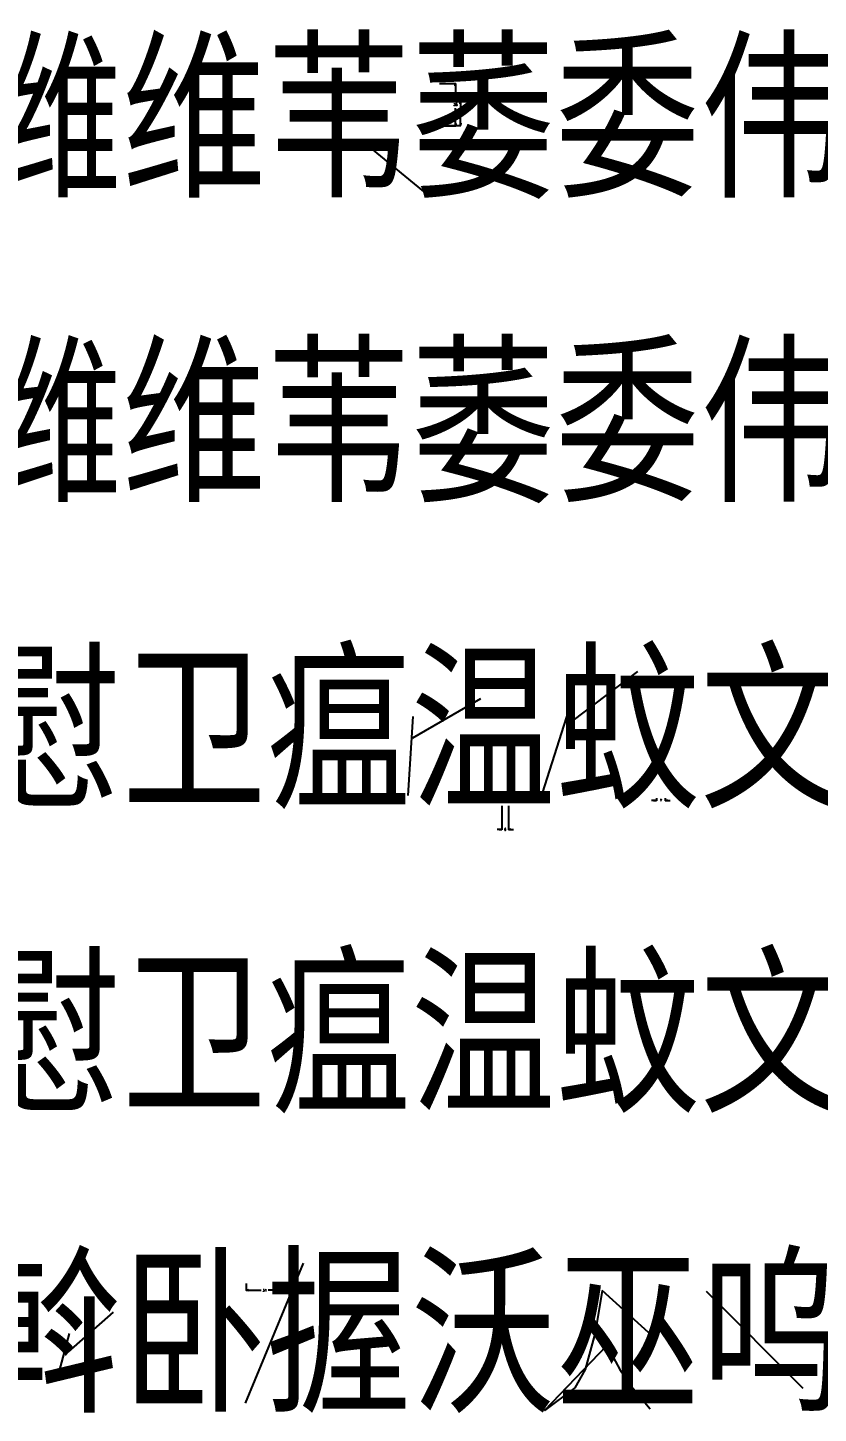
# Model space of a CAD drawing. Header units: millimetres. Extents: x 57484 to 62949, y 20083 to 192180.
# Drawn here: x 58734 to 59394, y 119398 to 120554 of the extents above; entities that cross this region are included whole.
import ezdxf

# ---------------------------------------------------------------- set-up
doc = ezdxf.new("R2010")
doc.units = ezdxf.units.MM
doc.header["$MEASUREMENT"] = 0
doc.layers.add('PenUp', color=1, linetype='Continuous')
doc.styles.add('border', font='simplex.shx', dxfattribs={"bigfont": 'border.shx'})
doc.styles.add('chin2', font='simplex.shx', dxfattribs={"bigfont": 'chin2.shx'})
doc.styles.add('gbk', font='simplex.shx', dxfattribs={"bigfont": 'gbk.shx'})
doc.dimstyles.get("Standard").update_dxf_attribs({"dimscale": 2, "dimtxt": 1, "dimasz": 1, "dimexe": 0.18, "dimexo": 0.0625, "dimgap": 0.9, "dimtad": 0, "dimtih": 1, "dimtoh": 1, "dimdec": 0, "dimzin": 12, "dimdsep": 46, "dimtxsty": 'chin2', "dimblk": 'OPEN', "dimcen": 1, "dimadec": 0, "dimazin": 3, "dimtfac": 1, "dimtdec": 0, "dimtofl": 0, "dimtmove": 0, "dimatfit": 3, "dimldrblk": 'OPEN', "dimfxl": 1, "dimtolj": 1, "dimtzin": 0, "dimarcsym": 0})

# ---------------------------------------------------------------- blocks, each defined once
blk = doc.blocks.new('_Open')
at = {"color": 0, "linetype": 'ByBlock', "lineweight": -2}
for p, q in [((-1, 0.17), (0, 0)), ((-1, -0.17), (0, 0)), ((0, 0), (-1, 0))]:
    blk.add_line(p, q, dxfattribs=at)
blk = doc.blocks.new('*D116')
at = {"color": 0, "lineweight": -2, "transparency": 16777216}
for p, q in [((59086.2, 120492.6), (59095.4, 120492.6)), ((59095, 120490.6), (59095, 120485.4)), ((59086.2, 120472.5), (59095.4, 120472.5)), ((59095, 120474.5), (59095, 120479.8))]:
    blk.add_line(p, q, dxfattribs=at)
at = {"layer": 'Defpoints', "color": 0, "transparency": 16777216}
for p in [(59086.1, 120492.6), (59086.1, 120472.5), (59095, 120472.5)]:
    blk.add_point(p, dxfattribs=at)
at = {"color": 0, "lineweight": -2, "transparency": 16777216, "xscale": 2, "yscale": 2, "zscale": 2}
for p, rotation in [((59095, 120492.6), 90), ((59095, 120472.5), 270)]:
    blk.add_blockref('_Open', p, dxfattribs=dict(at, rotation=rotation))
at = {"color": 0, "transparency": 16777216, "insert": (59095, 120482.6), "char_height": 2, "attachment_point": 5, "style": 'chin2'}
blk.add_mtext('\\A1;20', dxfattribs=at)
blk = doc.blocks.new('*D117')
at = {"color": 0, "lineweight": -2, "transparency": 16777216}
for p, q in [((59077.5, 120507.4), (59091.2, 120507.4)), ((59090.8, 120505.4), (59090.8, 120492.6)), ((59090.8, 120474.2), (59090.8, 120487)), ((59077.5, 120472.2), (59091.2, 120472.2))]:
    blk.add_line(p, q, dxfattribs=at)
at = {"layer": 'Defpoints', "color": 0, "transparency": 16777216}
for p in [(59077.4, 120507.4), (59090.8, 120507.4), (59077.4, 120472.2)]:
    blk.add_point(p, dxfattribs=at)
at = {"color": 0, "lineweight": -2, "transparency": 16777216, "xscale": 2, "yscale": 2, "zscale": 2}
for p, rotation in [((59090.8, 120507.4), 90), ((59090.8, 120472.2), 270)]:
    blk.add_blockref('_Open', p, dxfattribs=dict(at, rotation=rotation))
at = {"color": 0, "transparency": 16777216, "insert": (59090.8, 120489.8), "char_height": 2, "attachment_point": 5, "style": 'chin2'}
blk.add_mtext('\\A1;35', dxfattribs=at)
blk = doc.blocks.new('*D118')
at = {"color": 0, "lineweight": -2, "transparency": 16777216}
for p, q in [((59256.5, 119909.3), (59254.5, 119909.3)), ((59258.5, 119911.2), (59258.5, 119909)), ((59265.9, 119911.2), (59265.9, 119909)), ((59267.9, 119909.3), (59269.9, 119909.3))]:
    blk.add_line(p, q, dxfattribs=at)
at = {"layer": 'Defpoints', "color": 0, "transparency": 16777216}
for p in [(59258.5, 119911.4), (59265.9, 119911.4), (59265.9, 119909.3)]:
    blk.add_point(p, dxfattribs=at)
at = {"color": 0, "lineweight": -2, "transparency": 16777216, "xscale": 2, "yscale": 2, "zscale": 2}
blk.add_blockref('_Open', (59258.5, 119909.3), dxfattribs=at)
at = {"color": 0, "lineweight": -2, "transparency": 16777216, "xscale": 2, "yscale": 2, "zscale": 2, "rotation": 180}
blk.add_blockref('_Open', (59265.9, 119909.3), dxfattribs=at)
at = {"color": 0, "transparency": 16777216, "insert": (59262.2, 119909.3), "char_height": 2, "attachment_point": 5, "style": 'chin2'}
blk.add_mtext('\\A1;7', dxfattribs=at)
blk = doc.blocks.new('*D119')
at = {"color": 0, "lineweight": -2, "transparency": 16777216}
for p, q in [((59129.5, 119904.9), (59129.5, 119884.8)), ((59135.1, 119904.9), (59135.1, 119884.8)), ((59127.5, 119885.1), (59125.5, 119885.1)), ((59137.1, 119885.1), (59139.1, 119885.1))]:
    blk.add_line(p, q, dxfattribs=at)
at = {"layer": 'Defpoints', "color": 0, "transparency": 16777216}
for p in [(59129.5, 119905), (59135.1, 119905), (59135.1, 119885.1)]:
    blk.add_point(p, dxfattribs=at)
at = {"color": 0, "lineweight": -2, "transparency": 16777216, "xscale": 2, "yscale": 2, "zscale": 2}
blk.add_blockref('_Open', (59129.5, 119885.1), dxfattribs=at)
at = {"color": 0, "lineweight": -2, "transparency": 16777216, "xscale": 2, "yscale": 2, "zscale": 2, "rotation": 180}
blk.add_blockref('_Open', (59135.1, 119885.1), dxfattribs=at)
at = {"color": 0, "transparency": 16777216, "insert": (59132.3, 119885.1), "char_height": 2, "attachment_point": 5, "style": 'chin2'}
blk.add_mtext('\\A1;6', dxfattribs=at)
blk = doc.blocks.new('*D122')
at = {"color": 0, "lineweight": -2, "transparency": 16777216}
for p, q in [((58916, 119506.2), (58916, 119500.3)), ((58918, 119500.6), (58928.5, 119500.6)), ((58945, 119500.6), (58934.5, 119500.6)), ((58947, 119506.2), (58947, 119500.3))]:
    blk.add_line(p, q, dxfattribs=at)
at = {"layer": 'Defpoints', "color": 0, "transparency": 16777216}
for p in [(58916, 119506.3), (58947, 119506.3), (58947, 119500.6)]:
    blk.add_point(p, dxfattribs=at)
at = {"color": 0, "lineweight": -2, "transparency": 16777216, "xscale": 2, "yscale": 2, "zscale": 2, "rotation": 180}
blk.add_blockref('_Open', (58916, 119500.6), dxfattribs=at)
at = {"color": 0, "lineweight": -2, "transparency": 16777216, "xscale": 2, "yscale": 2, "zscale": 2}
blk.add_blockref('_Open', (58947, 119500.6), dxfattribs=at)
at = {"color": 0, "transparency": 16777216, "insert": (58931.5, 119500.6), "char_height": 2, "attachment_point": 5, "style": 'chin2'}
blk.add_mtext('\\A1;31', dxfattribs=at)

msp = doc.modelspace()

# ---------------------------------------------------------------- linework, layer by layer
for p, q in [((59069, 120413.4), (59016, 120457.2)), ((59189.1, 119975.9), (59242.9, 120017)), ((59055.1, 119961.4), (59112.1, 119994.4)), ((58915.6, 119406.3), (58963.9, 119523.2)), ((59213.2, 119500.4), (59207.5, 119465.2)), ((59380.9, 119418.6), (59300.4, 119499.5)), ((58767.8, 119449.2), (58805.5, 119482.3)), ((59207.5, 119465.2), (59199.1, 119434.4)), ((59217, 119454.5), (59228.1, 119434.4)), ((59199.1, 119434.4), (59190.3, 119419.2)), ((59228.1, 119434.4), (59237.7, 119420.2)), ((59190.3, 119419.2), (59165, 119400.3)), ((59237.7, 119420.2), (59253.3, 119401.8))]:
    msp.add_line(p, q)
at = {"layer": 'PenUp'}
for p, q in [((59189.3, 119997.4), (59163.1, 119915.4)), ((59055.1, 119979.3), (59051.1, 119913.4)), ((59255, 119462.5), (59213.2, 119500.4)), ((58768.3, 119464.5), (58758.9, 119429.1)), ((59165, 119400.3), (59217, 119454.5))]:
    msp.add_line(p, q, dxfattribs=at)

# ---------------------------------------------------------------- texts
at = {"color": 4, "style": 'border'}
for s, p in [('巍微危韦违桅围唯惟为潍维苇萎委伟伪尾纬未', (57485.1, 120412.4)), ('蔚味畏胃喂魏位渭谓尉慰卫瘟温蚊文闻纹吻稳', (57485.1, 119902.4)), ('紊问嗡翁瓮挝蜗涡窝我斡卧握沃巫呜钨乌污诬', (57485.1, 119398.4))]:
    msp.add_text(s, height=127, dxfattribs=at).set_placement(p)
at = {"color": 2, "style": 'gbk'}
for s, p in [('巍微危韦违桅围唯惟为潍维苇萎委伟伪尾纬未', (57485.1, 120158.4)), ('蔚味畏胃喂魏位渭谓尉慰卫瘟温蚊文闻纹吻稳', (57485.1, 119648.4))]:
    msp.add_text(s, height=127, dxfattribs=at).set_placement(p)

# ---------------------------------------------------------------- dimensions: what is measured, and where the dimension line sits
for base, p1, p2, picture, middle in [((59090.8, 120507.4), (59077.4, 120472.2), (59077.4, 120507.4), '*D117', (59090.8, 120489.8)), ((59095, 120472.5), (59086.1, 120492.6), (59086.1, 120472.5), '*D116', (59095, 120482.6))]:
    dim = msp.add_linear_dim(base=base, p1=p1, p2=p2, angle=90, dimstyle='Standard')
    dim.commit()
    dim.dimension.update_dxf_attribs({"geometry": picture, "text_midpoint": middle})
for base, p1, p2, picture, middle in [((59135.1, 119885.1), (59129.5, 119905), (59135.1, 119905), '*D119', (59132.3, 119885.1)), ((59265.9, 119909.3), (59258.5, 119911.4), (59265.9, 119911.4), '*D118', (59262.2, 119909.3)), ((58947, 119500.6), (58916, 119506.3), (58947, 119506.3), '*D122', (58931.5, 119500.6))]:
    dim = msp.add_linear_dim(base=base, p1=p1, p2=p2, dimstyle='Standard')
    dim.commit()
    dim.dimension.update_dxf_attribs({"geometry": picture, "text_midpoint": middle})

doc.saveas('drawing.dxf')
